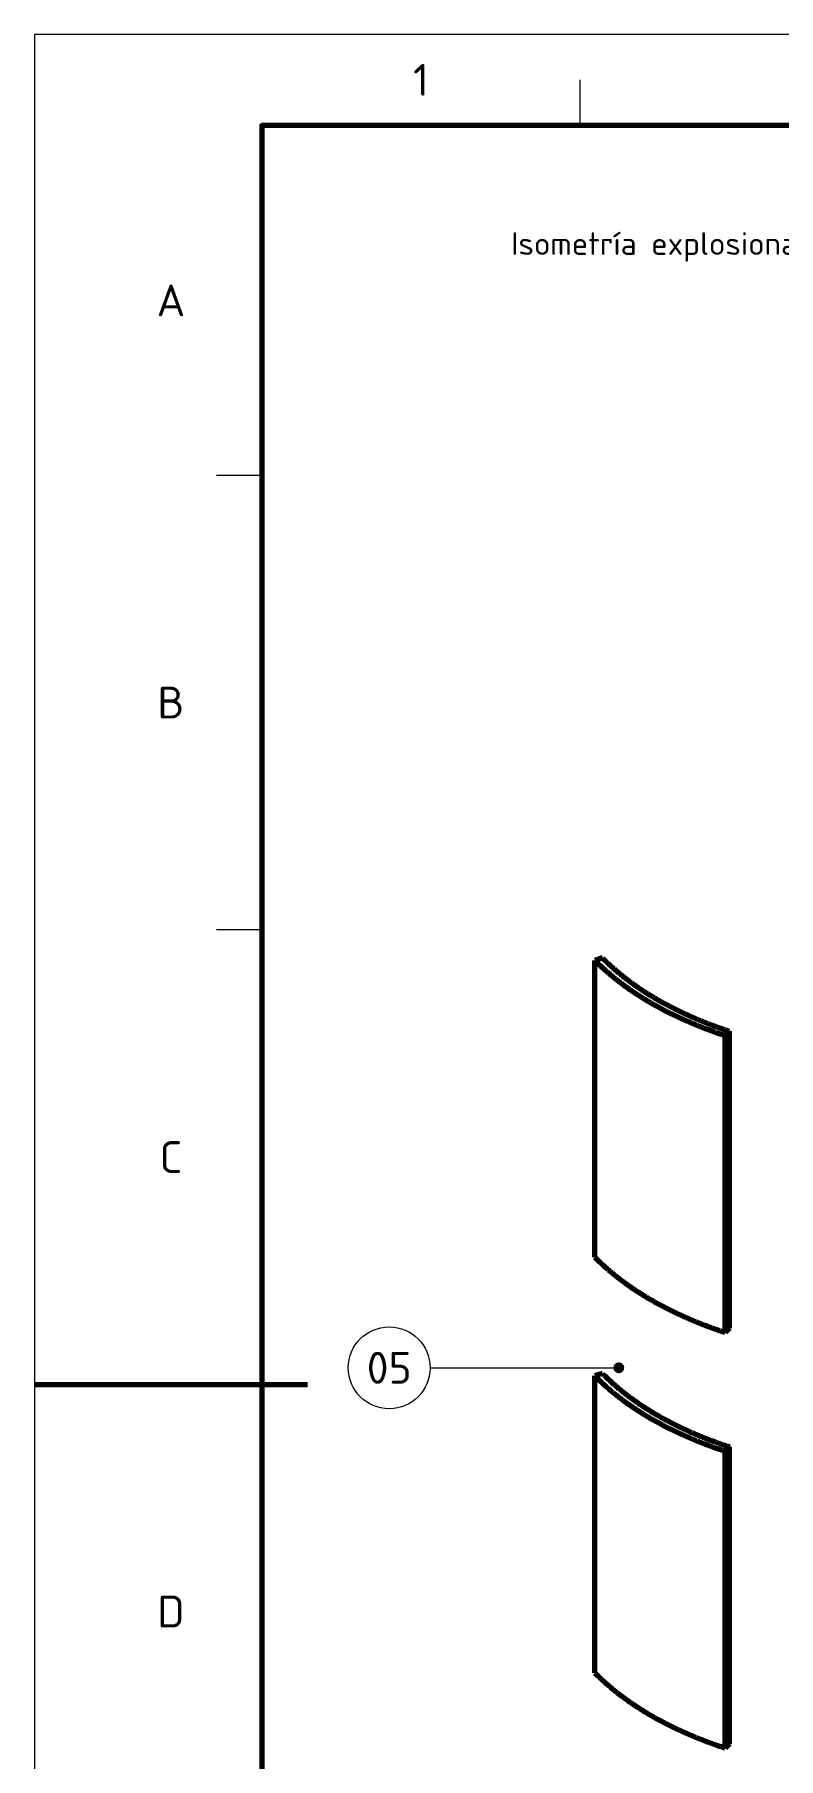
# Model space of a CAD drawing. Header units: millimetres. Extents: x 0 to 420, y 0 to 297.
# Drawn here: x 0 to 81.8, y 107.3 to 297 of the extents above; entities that cross this region are included whole.
import ezdxf
from ezdxf.enums import TextEntityAlignment as Align

# ---------------------------------------------------------------- set-up
doc = ezdxf.new("R2010")
doc.units = ezdxf.units.MM
for name, color, linetype, lineweight in [('01-VISIBLE', 7, 'CONTINUOUS', 70), ('06-TEXTO', 7, 'CONTINUOUS', 25), ('07-RECUADRO', 7, 'CONTINUOUS', 70), ('08-FINA', 5, 'CONTINUOUS', 18)]:
    doc.layers.add(name, color=color, linetype=linetype, lineweight=lineweight)
doc.styles.add('ISO3098', font='isocpeur.ttf')

msp = doc.modelspace()

# ---------------------------------------------------------------- hatches: boundary and pattern name
at = {"layer": '08-FINA'}
h = msp.add_hatch(color=7, dxfattribs=at)
h.dxf.hatch_style = 1
edge = h.paths.add_edge_path()
edge.add_arc((64.24, 150.32), 0.6, 0, 360)

# ---------------------------------------------------------------- linework, layer by layer
at = {"layer": '01-VISIBLE'}
for p, q in [((62.44, 195.41), (61.62, 195.14)), ((61.62, 162.48), (61.62, 195.14)), ((76.41, 187.35), (75.95, 186.87)), ((75.95, 154.21), (75.95, 186.87)), ((76.41, 154.69), (76.41, 187.35)), ((76.41, 154.69), (75.95, 154.21)), ((62.44, 149.69), (61.62, 149.42)), ((61.62, 116.76), (61.62, 149.42)), ((76.41, 141.62), (75.95, 141.14)), ((75.95, 108.48), (75.95, 141.14)), ((76.41, 108.96), (76.41, 141.62)), ((76.41, 108.96), (75.95, 108.48))]:
    msp.add_line(p, q, dxfattribs=at)
for points in [[(62.44, 195.41), (62.5, 195.35), (62.56, 195.3), (62.61, 195.24), (62.67, 195.18), (62.73, 195.13), (62.78, 195.07), (62.84, 195.02), (62.9, 194.96), (62.96, 194.9), (63.01, 194.85), (63.07, 194.79), (63.13, 194.74), (63.19, 194.68), (63.25, 194.63), (63.31, 194.58), (63.37, 194.52), (63.43, 194.47), (63.49, 194.41), (63.55, 194.36), (63.6, 194.31), (63.67, 194.25), (63.73, 194.2), (63.79, 194.15), (63.85, 194.1), (63.91, 194.04), (63.97, 193.99), (64.03, 193.94), (64.09, 193.89), (64.15, 193.83), (64.21, 193.78), (64.27, 193.73), (64.34, 193.68), (64.4, 193.63), (64.46, 193.58), (64.52, 193.53), (64.59, 193.48), (64.65, 193.43), (64.71, 193.38), (64.77, 193.33), (64.84, 193.28), (64.9, 193.23), (64.96, 193.18), (65.03, 193.13), (65.09, 193.08), (65.15, 193.03), (65.22, 192.99), (65.28, 192.94), (65.35, 192.89), (65.41, 192.84), (65.47, 192.79), (65.54, 192.75), (65.6, 192.7), (65.67, 192.65), (65.73, 192.6), (65.8, 192.56), (65.86, 192.51), (65.93, 192.46), (65.99, 192.42), (66.06, 192.37), (66.13, 192.33), (66.19, 192.28), (66.26, 192.23), (66.32, 192.19), (66.39, 192.14), (66.46, 192.1), (66.52, 192.05), (66.59, 192.01), (66.66, 191.96), (66.72, 191.92), (66.79, 191.87), (66.86, 191.83), (66.92, 191.79), (66.99, 191.74), (67.06, 191.7), (67.13, 191.66), (67.19, 191.61), (67.26, 191.57), (67.33, 191.53), (67.4, 191.48), (67.46, 191.44), (67.53, 191.4), (67.6, 191.36), (67.67, 191.31), (67.74, 191.27), (67.81, 191.23), (67.87, 191.19), (67.94, 191.15), (68.01, 191.11), (68.08, 191.07), (68.15, 191.02), (68.22, 190.98), (68.29, 190.94), (68.36, 190.9), (68.43, 190.86), (68.5, 190.82), (68.57, 190.78), (68.64, 190.74), (68.71, 190.7), (68.77, 190.66), (68.84, 190.62), (68.91, 190.58), (68.98, 190.55), (69.06, 190.51), (69.13, 190.47), (69.2, 190.43), (69.27, 190.39), (69.34, 190.35), (69.41, 190.31), (69.48, 190.28), (69.55, 190.24), (69.62, 190.2), (69.69, 190.16), (69.76, 190.13), (69.83, 190.09), (69.9, 190.05), (69.97, 190.02), (70.05, 189.98), (70.12, 189.94), (70.19, 189.91), (70.26, 189.87), (70.33, 189.83), (70.4, 189.8), (70.48, 189.76), (70.55, 189.73), (70.62, 189.69), (70.69, 189.65), (70.76, 189.62), (70.84, 189.58), (70.91, 189.55), (70.98, 189.51), (71.05, 189.48), (71.12, 189.45), (71.2, 189.41), (71.27, 189.38), (71.34, 189.34), (71.41, 189.31), (71.49, 189.27), (71.56, 189.24), (71.63, 189.21), (71.71, 189.17), (71.78, 189.14), (71.85, 189.11), (71.93, 189.08), (72, 189.04), (72.07, 189.01), (72.14, 188.98), (72.22, 188.94), (72.29, 188.91), (72.37, 188.88), (72.44, 188.85), (72.51, 188.82), (72.59, 188.78), (72.66, 188.75), (72.73, 188.72), (72.81, 188.69), (72.88, 188.66), (72.96, 188.63), (73.03, 188.6), (73.1, 188.57), (73.18, 188.54), (73.25, 188.51), (73.33, 188.48), (73.4, 188.45), (73.47, 188.42), (73.55, 188.39), (73.62, 188.36), (73.7, 188.33), (73.77, 188.3), (73.85, 188.27), (73.92, 188.24), (74, 188.21), (74.07, 188.18), (74.15, 188.15), (74.22, 188.12), (74.3, 188.09), (74.37, 188.06), (74.45, 188.04), (74.52, 188.01), (74.6, 187.98), (74.67, 187.95), (74.75, 187.92), (74.82, 187.9), (74.9, 187.87), (74.97, 187.84), (75.05, 187.81), (75.12, 187.79), (75.2, 187.76), (75.28, 187.73), (75.35, 187.71), (75.43, 187.68), (75.5, 187.65), (75.58, 187.63), (75.65, 187.6), (75.73, 187.57), (75.81, 187.55), (75.88, 187.52), (75.96, 187.5), (76.03, 187.47), (76.11, 187.45), (76.19, 187.42), (76.26, 187.4), (76.34, 187.37), (76.41, 187.35)], [(61.62, 195.14), (61.67, 195.08), (61.73, 195.03), (61.79, 194.97), (61.84, 194.91), (61.9, 194.86), (61.96, 194.8), (62.01, 194.74), (62.07, 194.69), (62.13, 194.63), (62.19, 194.58), (62.25, 194.52), (62.3, 194.47), (62.36, 194.41), (62.42, 194.36), (62.48, 194.3), (62.54, 194.25), (62.6, 194.2), (62.66, 194.14), (62.72, 194.09), (62.78, 194.03), (62.84, 193.98), (62.9, 193.93), (62.96, 193.87), (63.02, 193.82), (63.08, 193.77), (63.14, 193.72), (63.2, 193.66), (63.26, 193.61), (63.32, 193.56), (63.39, 193.51), (63.45, 193.46), (63.51, 193.41), (63.57, 193.36), (63.63, 193.3), (63.7, 193.25), (63.76, 193.2), (63.82, 193.15), (63.88, 193.1), (63.95, 193.05), (64.01, 193), (64.07, 192.95), (64.14, 192.9), (64.2, 192.85), (64.26, 192.81), (64.33, 192.76), (64.39, 192.71), (64.45, 192.66), (64.52, 192.61), (64.58, 192.56), (64.65, 192.51), (64.71, 192.47), (64.78, 192.42), (64.84, 192.37), (64.91, 192.32), (64.97, 192.28), (65.04, 192.23), (65.1, 192.18), (65.17, 192.14), (65.23, 192.09), (65.3, 192.04), (65.36, 192), (65.43, 191.95), (65.49, 191.91), (65.56, 191.86), (65.63, 191.82), (65.69, 191.77), (65.76, 191.72), (65.83, 191.68), (65.89, 191.63), (65.96, 191.59), (66.03, 191.55), (66.09, 191.5), (66.16, 191.46), (66.23, 191.41), (66.29, 191.37), (66.36, 191.33), (66.43, 191.28), (66.5, 191.24), (66.57, 191.2), (66.63, 191.15), (66.7, 191.11), (66.77, 191.07), (66.84, 191.03), (66.91, 190.98), (66.97, 190.94), (67.04, 190.9), (67.11, 190.86), (67.18, 190.82), (67.25, 190.77), (67.32, 190.73), (67.39, 190.69), (67.45, 190.65), (67.52, 190.61), (67.59, 190.57), (67.66, 190.53), (67.73, 190.49), (67.8, 190.45), (67.87, 190.41), (67.94, 190.37), (68.01, 190.33), (68.08, 190.29), (68.15, 190.25), (68.22, 190.21), (68.29, 190.17), (68.36, 190.13), (68.43, 190.09), (68.5, 190.05), (68.57, 190.02), (68.64, 189.98), (68.71, 189.94), (68.78, 189.9), (68.85, 189.86), (68.92, 189.83), (69, 189.79), (69.07, 189.75), (69.14, 189.71), (69.21, 189.68), (69.28, 189.64), (69.35, 189.6), (69.42, 189.56), (69.49, 189.53), (69.57, 189.49), (69.64, 189.46), (69.71, 189.42), (69.78, 189.38), (69.85, 189.35), (69.92, 189.31), (70, 189.28), (70.07, 189.24), (70.14, 189.21), (70.21, 189.17), (70.28, 189.13), (70.36, 189.1), (70.43, 189.07), (70.5, 189.03), (70.57, 189), (70.65, 188.96), (70.72, 188.93), (70.79, 188.89), (70.87, 188.86), (70.94, 188.83), (71.01, 188.79), (71.08, 188.76), (71.16, 188.73), (71.23, 188.69), (71.3, 188.66), (71.38, 188.63), (71.45, 188.59), (71.52, 188.56), (71.6, 188.53), (71.67, 188.5), (71.74, 188.46), (71.82, 188.43), (71.89, 188.4), (71.96, 188.37), (72.04, 188.34), (72.11, 188.3), (72.19, 188.27), (72.26, 188.24), (72.33, 188.21), (72.41, 188.18), (72.48, 188.15), (72.56, 188.12), (72.63, 188.09), (72.7, 188.06), (72.78, 188.03), (72.85, 188), (72.93, 187.97), (73, 187.94), (73.08, 187.91), (73.15, 187.88), (73.23, 187.85), (73.3, 187.82), (73.38, 187.79), (73.45, 187.76), (73.53, 187.73), (73.6, 187.7), (73.68, 187.67), (73.75, 187.64), (73.83, 187.62), (73.9, 187.59), (73.98, 187.56), (74.05, 187.53), (74.13, 187.5), (74.2, 187.47), (74.28, 187.45), (74.35, 187.42), (74.43, 187.39), (74.5, 187.36), (74.58, 187.34), (74.65, 187.31), (74.73, 187.28), (74.81, 187.26), (74.88, 187.23), (74.96, 187.2), (75.03, 187.18), (75.11, 187.15), (75.18, 187.12), (75.26, 187.1), (75.34, 187.07), (75.41, 187.05), (75.49, 187.02), (75.56, 186.99), (75.64, 186.97), (75.72, 186.94), (75.79, 186.92), (75.87, 186.89), (75.95, 186.87)], [(61.62, 162.48), (61.67, 162.42), (61.73, 162.37), (61.79, 162.31), (61.84, 162.25), (61.9, 162.2), (61.96, 162.14), (62.01, 162.08), (62.07, 162.03), (62.13, 161.97), (62.19, 161.92), (62.25, 161.86), (62.3, 161.81), (62.36, 161.75), (62.42, 161.7), (62.48, 161.64), (62.54, 161.59), (62.6, 161.54), (62.66, 161.48), (62.72, 161.43), (62.78, 161.37), (62.84, 161.32), (62.9, 161.27), (62.96, 161.21), (63.02, 161.16), (63.08, 161.11), (63.14, 161.06), (63.2, 161), (63.26, 160.95), (63.32, 160.9), (63.39, 160.85), (63.45, 160.8), (63.51, 160.75), (63.57, 160.7), (63.63, 160.64), (63.7, 160.59), (63.76, 160.54), (63.82, 160.49), (63.88, 160.44), (63.95, 160.39), (64.01, 160.34), (64.07, 160.29), (64.14, 160.24), (64.2, 160.19), (64.26, 160.15), (64.33, 160.1), (64.39, 160.05), (64.45, 160), (64.52, 159.95), (64.58, 159.9), (64.65, 159.85), (64.71, 159.81), (64.78, 159.76), (64.84, 159.71), (64.91, 159.66), (64.97, 159.62), (65.04, 159.57), (65.1, 159.52), (65.17, 159.48), (65.23, 159.43), (65.3, 159.38), (65.36, 159.34), (65.43, 159.29), (65.49, 159.25), (65.56, 159.2), (65.63, 159.16), (65.69, 159.11), (65.76, 159.06), (65.83, 159.02), (65.89, 158.98), (65.96, 158.93), (66.03, 158.89), (66.09, 158.84), (66.16, 158.8), (66.23, 158.75), (66.29, 158.71), (66.36, 158.67), (66.43, 158.62), (66.5, 158.58), (66.57, 158.54), (66.63, 158.49), (66.7, 158.45), (66.77, 158.41), (66.84, 158.37), (66.91, 158.32), (66.97, 158.28), (67.04, 158.24), (67.11, 158.2), (67.18, 158.16), (67.25, 158.11), (67.32, 158.07), (67.39, 158.03), (67.45, 157.99), (67.52, 157.95), (67.59, 157.91), (67.66, 157.87), (67.73, 157.83), (67.8, 157.79), (67.87, 157.75), (67.94, 157.71), (68.01, 157.67), (68.08, 157.63), (68.15, 157.59), (68.22, 157.55), (68.29, 157.51), (68.36, 157.47), (68.43, 157.43), (68.5, 157.39), (68.57, 157.36), (68.64, 157.32), (68.71, 157.28), (68.78, 157.24), (68.85, 157.2), (68.92, 157.17), (69, 157.13), (69.07, 157.09), (69.14, 157.05), (69.21, 157.02), (69.28, 156.98), (69.35, 156.94), (69.42, 156.9), (69.49, 156.87), (69.57, 156.83), (69.64, 156.8), (69.71, 156.76), (69.78, 156.72), (69.85, 156.69), (69.92, 156.65), (70, 156.62), (70.07, 156.58), (70.14, 156.55), (70.21, 156.51), (70.28, 156.48), (70.36, 156.44), (70.43, 156.41), (70.5, 156.37), (70.57, 156.34), (70.65, 156.3), (70.72, 156.27), (70.79, 156.23), (70.87, 156.2), (70.94, 156.17), (71.01, 156.13), (71.08, 156.1), (71.16, 156.07), (71.23, 156.03), (71.3, 156), (71.38, 155.97), (71.45, 155.93), (71.52, 155.9), (71.6, 155.87), (71.67, 155.84), (71.74, 155.8), (71.82, 155.77), (71.89, 155.74), (71.96, 155.71), (72.04, 155.68), (72.11, 155.65), (72.19, 155.61), (72.26, 155.58), (72.33, 155.55), (72.41, 155.52), (72.48, 155.49), (72.56, 155.46), (72.63, 155.43), (72.7, 155.4), (72.78, 155.37), (72.85, 155.34), (72.93, 155.31), (73, 155.28), (73.08, 155.25), (73.15, 155.22), (73.23, 155.19), (73.3, 155.16), (73.38, 155.13), (73.45, 155.1), (73.53, 155.07), (73.6, 155.04), (73.68, 155.01), (73.75, 154.98), (73.83, 154.96), (73.9, 154.93), (73.98, 154.9), (74.05, 154.87), (74.13, 154.84), (74.2, 154.82), (74.28, 154.79), (74.35, 154.76), (74.43, 154.73), (74.5, 154.7), (74.58, 154.68), (74.65, 154.65), (74.73, 154.62), (74.81, 154.6), (74.88, 154.57), (74.96, 154.54), (75.03, 154.52), (75.11, 154.49), (75.18, 154.46), (75.26, 154.44), (75.34, 154.41), (75.41, 154.39), (75.49, 154.36), (75.56, 154.33), (75.64, 154.31), (75.72, 154.28), (75.79, 154.26), (75.87, 154.23), (75.95, 154.21)], [(61.62, 149.42), (61.67, 149.36), (61.73, 149.3), (61.79, 149.25), (61.84, 149.19), (61.9, 149.13), (61.96, 149.08), (62.01, 149.02), (62.07, 148.97), (62.13, 148.91), (62.19, 148.85), (62.25, 148.8), (62.3, 148.74), (62.36, 148.69), (62.42, 148.63), (62.48, 148.58), (62.54, 148.53), (62.6, 148.47), (62.66, 148.42), (62.72, 148.36), (62.78, 148.31), (62.84, 148.26), (62.9, 148.2), (62.96, 148.15), (63.02, 148.1), (63.08, 148.05), (63.14, 147.99), (63.2, 147.94), (63.26, 147.89), (63.32, 147.84), (63.39, 147.79), (63.45, 147.73), (63.51, 147.68), (63.57, 147.63), (63.63, 147.58), (63.7, 147.53), (63.76, 147.48), (63.82, 147.43), (63.88, 147.38), (63.95, 147.33), (64.01, 147.28), (64.07, 147.23), (64.14, 147.18), (64.2, 147.13), (64.26, 147.08), (64.33, 147.03), (64.39, 146.98), (64.45, 146.94), (64.52, 146.89), (64.58, 146.84), (64.65, 146.79), (64.71, 146.74), (64.78, 146.7), (64.84, 146.65), (64.91, 146.6), (64.97, 146.55), (65.04, 146.51), (65.1, 146.46), (65.17, 146.41), (65.23, 146.37), (65.3, 146.32), (65.36, 146.27), (65.43, 146.23), (65.49, 146.18), (65.56, 146.14), (65.63, 146.09), (65.69, 146.05), (65.76, 146), (65.83, 145.96), (65.89, 145.91), (65.96, 145.87), (66.03, 145.82), (66.09, 145.78), (66.16, 145.73), (66.23, 145.69), (66.29, 145.65), (66.36, 145.6), (66.43, 145.56), (66.5, 145.52), (66.57, 145.47), (66.63, 145.43), (66.7, 145.39), (66.77, 145.34), (66.84, 145.3), (66.91, 145.26), (66.97, 145.22), (67.04, 145.18), (67.11, 145.13), (67.18, 145.09), (67.25, 145.05), (67.32, 145.01), (67.39, 144.97), (67.45, 144.93), (67.52, 144.89), (67.59, 144.85), (67.66, 144.8), (67.73, 144.76), (67.8, 144.72), (67.87, 144.68), (67.94, 144.64), (68.01, 144.6), (68.08, 144.56), (68.15, 144.53), (68.22, 144.49), (68.29, 144.45), (68.36, 144.41), (68.43, 144.37), (68.5, 144.33), (68.57, 144.29), (68.64, 144.25), (68.71, 144.22), (68.78, 144.18), (68.85, 144.14), (68.92, 144.1), (69, 144.06), (69.07, 144.03), (69.14, 143.99), (69.21, 143.95), (69.28, 143.91), (69.35, 143.88), (69.42, 143.84), (69.49, 143.8), (69.57, 143.77), (69.64, 143.73), (69.71, 143.7), (69.78, 143.66), (69.85, 143.62), (69.92, 143.59), (70, 143.55), (70.07, 143.52), (70.14, 143.48), (70.21, 143.45), (70.28, 143.41), (70.36, 143.38), (70.43, 143.34), (70.5, 143.31), (70.57, 143.27), (70.65, 143.24), (70.72, 143.2), (70.79, 143.17), (70.87, 143.14), (70.94, 143.1), (71.01, 143.07), (71.08, 143.04), (71.16, 143), (71.23, 142.97), (71.3, 142.94), (71.38, 142.9), (71.45, 142.87), (71.52, 142.84), (71.6, 142.8), (71.67, 142.77), (71.74, 142.74), (71.82, 142.71), (71.89, 142.68), (71.96, 142.64), (72.04, 142.61), (72.11, 142.58), (72.19, 142.55), (72.26, 142.52), (72.33, 142.49), (72.41, 142.46), (72.48, 142.43), (72.56, 142.39), (72.63, 142.36), (72.7, 142.33), (72.78, 142.3), (72.85, 142.27), (72.93, 142.24), (73, 142.21), (73.08, 142.18), (73.15, 142.15), (73.23, 142.12), (73.3, 142.09), (73.38, 142.07), (73.45, 142.04), (73.53, 142.01), (73.6, 141.98), (73.68, 141.95), (73.75, 141.92), (73.83, 141.89), (73.9, 141.86), (73.98, 141.84), (74.05, 141.81), (74.13, 141.78), (74.2, 141.75), (74.28, 141.72), (74.35, 141.7), (74.43, 141.67), (74.5, 141.64), (74.58, 141.61), (74.65, 141.59), (74.73, 141.56), (74.81, 141.53), (74.88, 141.51), (74.96, 141.48), (75.03, 141.45), (75.11, 141.43), (75.18, 141.4), (75.26, 141.37), (75.34, 141.35), (75.41, 141.32), (75.49, 141.3), (75.56, 141.27), (75.64, 141.24), (75.72, 141.22), (75.79, 141.19), (75.87, 141.17), (75.95, 141.14)], [(62.44, 149.69), (62.5, 149.63), (62.56, 149.57), (62.61, 149.52), (62.67, 149.46), (62.73, 149.4), (62.78, 149.35), (62.84, 149.29), (62.9, 149.24), (62.96, 149.18), (63.01, 149.13), (63.07, 149.07), (63.13, 149.02), (63.19, 148.96), (63.25, 148.91), (63.31, 148.85), (63.37, 148.8), (63.43, 148.74), (63.49, 148.69), (63.55, 148.64), (63.6, 148.58), (63.67, 148.53), (63.73, 148.48), (63.79, 148.42), (63.85, 148.37), (63.91, 148.32), (63.97, 148.27), (64.03, 148.21), (64.09, 148.16), (64.15, 148.11), (64.21, 148.06), (64.27, 148.01), (64.34, 147.96), (64.4, 147.91), (64.46, 147.86), (64.52, 147.81), (64.59, 147.75), (64.65, 147.7), (64.71, 147.65), (64.77, 147.61), (64.84, 147.56), (64.9, 147.51), (64.96, 147.46), (65.03, 147.41), (65.09, 147.36), (65.15, 147.31), (65.22, 147.26), (65.28, 147.21), (65.35, 147.17), (65.41, 147.12), (65.47, 147.07), (65.54, 147.02), (65.6, 146.97), (65.67, 146.93), (65.73, 146.88), (65.8, 146.83), (65.86, 146.79), (65.93, 146.74), (65.99, 146.69), (66.06, 146.65), (66.13, 146.6), (66.19, 146.56), (66.26, 146.51), (66.32, 146.46), (66.39, 146.42), (66.46, 146.37), (66.52, 146.33), (66.59, 146.28), (66.66, 146.24), (66.72, 146.2), (66.79, 146.15), (66.86, 146.11), (66.92, 146.06), (66.99, 146.02), (67.06, 145.98), (67.13, 145.93), (67.19, 145.89), (67.26, 145.85), (67.33, 145.8), (67.4, 145.76), (67.46, 145.72), (67.53, 145.68), (67.6, 145.63), (67.67, 145.59), (67.74, 145.55), (67.81, 145.51), (67.87, 145.47), (67.94, 145.42), (68.01, 145.38), (68.08, 145.34), (68.15, 145.3), (68.22, 145.26), (68.29, 145.22), (68.36, 145.18), (68.43, 145.14), (68.5, 145.1), (68.57, 145.06), (68.64, 145.02), (68.71, 144.98), (68.77, 144.94), (68.84, 144.9), (68.91, 144.86), (68.98, 144.82), (69.06, 144.78), (69.13, 144.74), (69.2, 144.71), (69.27, 144.67), (69.34, 144.63), (69.41, 144.59), (69.48, 144.55), (69.55, 144.52), (69.62, 144.48), (69.69, 144.44), (69.76, 144.4), (69.83, 144.37), (69.9, 144.33), (69.97, 144.29), (70.05, 144.25), (70.12, 144.22), (70.19, 144.18), (70.26, 144.15), (70.33, 144.11), (70.4, 144.07), (70.48, 144.04), (70.55, 144), (70.62, 143.97), (70.69, 143.93), (70.76, 143.9), (70.84, 143.86), (70.91, 143.83), (70.98, 143.79), (71.05, 143.76), (71.12, 143.72), (71.2, 143.69), (71.27, 143.65), (71.34, 143.62), (71.41, 143.58), (71.49, 143.55), (71.56, 143.52), (71.63, 143.48), (71.71, 143.45), (71.78, 143.42), (71.85, 143.38), (71.93, 143.35), (72, 143.32), (72.07, 143.29), (72.14, 143.25), (72.22, 143.22), (72.29, 143.19), (72.37, 143.16), (72.44, 143.12), (72.51, 143.09), (72.59, 143.06), (72.66, 143.03), (72.73, 143), (72.81, 142.97), (72.88, 142.94), (72.96, 142.9), (73.03, 142.87), (73.1, 142.84), (73.18, 142.81), (73.25, 142.78), (73.33, 142.75), (73.4, 142.72), (73.47, 142.69), (73.55, 142.66), (73.62, 142.63), (73.7, 142.6), (73.77, 142.57), (73.85, 142.54), (73.92, 142.51), (74, 142.48), (74.07, 142.46), (74.15, 142.43), (74.22, 142.4), (74.3, 142.37), (74.37, 142.34), (74.45, 142.31), (74.52, 142.28), (74.6, 142.26), (74.67, 142.23), (74.75, 142.2), (74.82, 142.17), (74.9, 142.15), (74.97, 142.12), (75.05, 142.09), (75.12, 142.06), (75.2, 142.04), (75.28, 142.01), (75.35, 141.98), (75.43, 141.96), (75.5, 141.93), (75.58, 141.9), (75.65, 141.88), (75.73, 141.85), (75.81, 141.82), (75.88, 141.8), (75.96, 141.77), (76.03, 141.75), (76.11, 141.72), (76.19, 141.7), (76.26, 141.67), (76.34, 141.65), (76.41, 141.62)], [(61.62, 116.76), (61.67, 116.7), (61.73, 116.64), (61.79, 116.59), (61.84, 116.53), (61.9, 116.47), (61.96, 116.42), (62.01, 116.36), (62.07, 116.31), (62.13, 116.25), (62.19, 116.19), (62.25, 116.14), (62.3, 116.08), (62.36, 116.03), (62.42, 115.97), (62.48, 115.92), (62.54, 115.87), (62.6, 115.81), (62.66, 115.76), (62.72, 115.7), (62.78, 115.65), (62.84, 115.6), (62.9, 115.54), (62.96, 115.49), (63.02, 115.44), (63.08, 115.39), (63.14, 115.33), (63.2, 115.28), (63.26, 115.23), (63.32, 115.18), (63.39, 115.13), (63.45, 115.07), (63.51, 115.02), (63.57, 114.97), (63.63, 114.92), (63.7, 114.87), (63.76, 114.82), (63.82, 114.77), (63.88, 114.72), (63.95, 114.67), (64.01, 114.62), (64.07, 114.57), (64.14, 114.52), (64.2, 114.47), (64.26, 114.42), (64.33, 114.37), (64.39, 114.32), (64.45, 114.28), (64.52, 114.23), (64.58, 114.18), (64.65, 114.13), (64.71, 114.08), (64.78, 114.04), (64.84, 113.99), (64.91, 113.94), (64.97, 113.89), (65.04, 113.85), (65.1, 113.8), (65.17, 113.75), (65.23, 113.71), (65.3, 113.66), (65.36, 113.61), (65.43, 113.57), (65.49, 113.52), (65.56, 113.48), (65.63, 113.43), (65.69, 113.39), (65.76, 113.34), (65.83, 113.3), (65.89, 113.25), (65.96, 113.21), (66.03, 113.16), (66.09, 113.12), (66.16, 113.07), (66.23, 113.03), (66.29, 112.99), (66.36, 112.94), (66.43, 112.9), (66.5, 112.86), (66.57, 112.81), (66.63, 112.77), (66.7, 112.73), (66.77, 112.68), (66.84, 112.64), (66.91, 112.6), (66.97, 112.56), (67.04, 112.52), (67.11, 112.47), (67.18, 112.43), (67.25, 112.39), (67.32, 112.35), (67.39, 112.31), (67.45, 112.27), (67.52, 112.23), (67.59, 112.19), (67.66, 112.14), (67.73, 112.1), (67.8, 112.06), (67.87, 112.02), (67.94, 111.98), (68.01, 111.94), (68.08, 111.9), (68.15, 111.87), (68.22, 111.83), (68.29, 111.79), (68.36, 111.75), (68.43, 111.71), (68.5, 111.67), (68.57, 111.63), (68.64, 111.59), (68.71, 111.56), (68.78, 111.52), (68.85, 111.48), (68.92, 111.44), (69, 111.4), (69.07, 111.37), (69.14, 111.33), (69.21, 111.29), (69.28, 111.25), (69.35, 111.22), (69.42, 111.18), (69.49, 111.14), (69.57, 111.11), (69.64, 111.07), (69.71, 111.04), (69.78, 111), (69.85, 110.96), (69.92, 110.93), (70, 110.89), (70.07, 110.86), (70.14, 110.82), (70.21, 110.79), (70.28, 110.75), (70.36, 110.72), (70.43, 110.68), (70.5, 110.65), (70.57, 110.61), (70.65, 110.58), (70.72, 110.54), (70.79, 110.51), (70.87, 110.48), (70.94, 110.44), (71.01, 110.41), (71.08, 110.38), (71.16, 110.34), (71.23, 110.31), (71.3, 110.28), (71.38, 110.24), (71.45, 110.21), (71.52, 110.18), (71.6, 110.14), (71.67, 110.11), (71.74, 110.08), (71.82, 110.05), (71.89, 110.02), (71.96, 109.98), (72.04, 109.95), (72.11, 109.92), (72.19, 109.89), (72.26, 109.86), (72.33, 109.83), (72.41, 109.8), (72.48, 109.77), (72.56, 109.73), (72.63, 109.7), (72.7, 109.67), (72.78, 109.64), (72.85, 109.61), (72.93, 109.58), (73, 109.55), (73.08, 109.52), (73.15, 109.49), (73.23, 109.46), (73.3, 109.43), (73.38, 109.41), (73.45, 109.38), (73.53, 109.35), (73.6, 109.32), (73.68, 109.29), (73.75, 109.26), (73.83, 109.23), (73.9, 109.2), (73.98, 109.18), (74.05, 109.15), (74.13, 109.12), (74.2, 109.09), (74.28, 109.06), (74.35, 109.04), (74.43, 109.01), (74.5, 108.98), (74.58, 108.95), (74.65, 108.93), (74.73, 108.9), (74.81, 108.87), (74.88, 108.85), (74.96, 108.82), (75.03, 108.79), (75.11, 108.77), (75.18, 108.74), (75.26, 108.71), (75.34, 108.69), (75.41, 108.66), (75.49, 108.64), (75.56, 108.61), (75.64, 108.59), (75.72, 108.56), (75.79, 108.53), (75.87, 108.51), (75.95, 108.48)]]:
    msp.add_lwpolyline(points, dxfattribs=at)
at = {"layer": '07-RECUADRO'}
msp.add_line((0, 148.5), (30, 148.5), dxfattribs=at)
msp.add_lwpolyline([(25, 10), (410, 10), (410, 287), (25, 287)], close=True, dxfattribs=at)
at = {"layer": '08-FINA'}
for p, q in [((60, 287), (60, 292)), ((25, 248.5), (20, 248.5)), ((25, 198.5), (20, 198.5)), ((43.5, 150.32), (64.24, 150.32))]:
    msp.add_line(p, q, dxfattribs=at)
msp.add_lwpolyline([(0, 0), (420, 0), (420, 297), (0, 297)], close=True, dxfattribs=at)
msp.add_circle((39, 150.32), 4.5, dxfattribs=at)

# ---------------------------------------------------------------- texts
at = {"layer": '06-TEXTO', "style": 'ISO3098'}
for s, height, p in [('1', 3.5, (42.5, 292)), ('Isometría explosionada, esc. 1:5. Globo = sufijo del código BOM (FLAMA_BOM.xlsx, hoja Cilindros)', 2.5, (128, 274)), ('A', 3.5, (15, 267.75)), ('B', 3.5, (15, 223.5)), ('C', 3.5, (15, 173.5)), ('05', 3.5, (39, 150.32)), ('D', 3.5, (15, 123.5))]:
    msp.add_text(s, height=height, dxfattribs=at).set_placement(p, align=Align.MIDDLE_CENTER)

doc.saveas('drawing.dxf')
